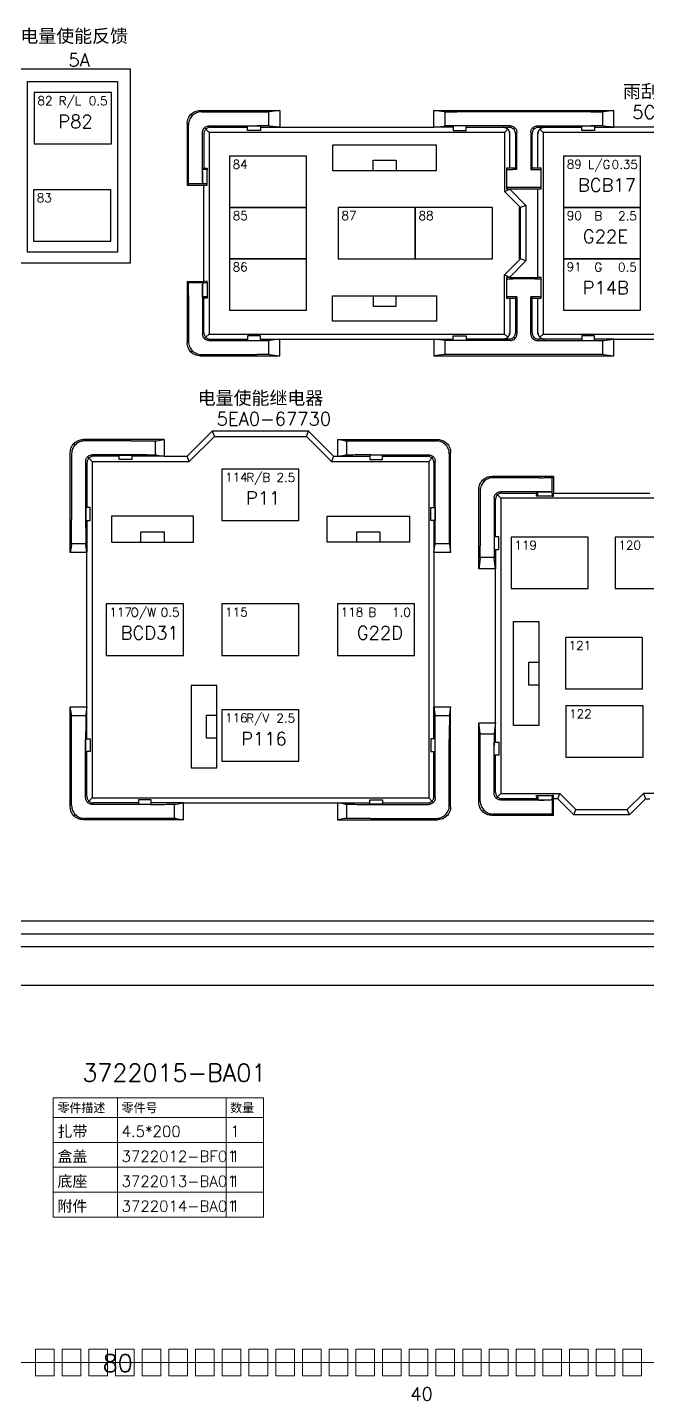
# Model space of a CAD drawing. Header units: millimetres. Extents: x 6 to 3615, y 6 to 858.
# Drawn here: x 2241.9 to 2338.7, y 419.3 to 633.7 of the extents above; entities that cross this region are included whole.
import ezdxf

# ---------------------------------------------------------------- set-up
doc = ezdxf.new("R2010")
doc.units = ezdxf.units.MM
doc.styles.add('Simplex_Style', font='simplex_.ttf')

msp = doc.modelspace()

# ---------------------------------------------------------------- linework, layer by layer
at = {"color": 0, "linetype": 'Continuous', "lineweight": 30, "flags": 128}
for points in [[(2127.26, 627.16), (2127.26, 596.89), (2257.97, 596.89), (2257.97, 627.16), (2127.26, 627.16)], [(2266.84, 618.68), (2266.85, 618.88), (2266.88, 619.07), (2266.93, 619.26), (2266.99, 619.45), (2267.08, 619.63), (2267.18, 619.8), (2267.29, 619.95), (2267.43, 620.1), (2267.57, 620.23), (2267.73, 620.35), (2267.9, 620.45), (2268.08, 620.53), (2268.26, 620.6), (2268.45, 620.65), (2268.65, 620.68), (2268.85, 620.69)], [(2269.05, 620.48), (2268.86, 620.47), (2268.66, 620.44), (2268.47, 620.39), (2268.29, 620.33), (2268.11, 620.24), (2267.94, 620.14), (2267.78, 620.02), (2267.64, 619.89), (2267.51, 619.74), (2267.39, 619.59), (2267.29, 619.42), (2267.2, 619.24), (2267.14, 619.05), (2267.09, 618.86), (2267.06, 618.67), (2267.05, 618.47)], [(2267.64, 619.89), (2267.43, 620.1)], [(2268.85, 620.69), (2281.27, 620.69), (2279.68, 620.5)], [(2269.05, 620.48), (2277.68, 620.48)], [(2277.68, 620.48), (2277.87, 620.48), (2278.05, 620.48), (2278.23, 620.48), (2278.41, 620.48), (2278.58, 620.48), (2278.74, 620.48), (2278.9, 620.48), (2279.04, 620.48), (2279.17, 620.48), (2279.29, 620.48), (2279.39, 620.49), (2279.48, 620.49), (2279.55, 620.49), (2279.61, 620.49), (2279.66, 620.49), (2279.68, 620.5)], [(2279.52, 620.49), (2279.52, 618.28)], [(2281.27, 620.69), (2281.27, 618.08), (2305.33, 618.08), (2305.33, 620.69)], [(2306.92, 620.5), (2305.33, 620.69), (2333.4, 620.69)], [(2306.92, 620.5), (2306.95, 620.49), (2306.99, 620.49), (2307.05, 620.49), (2307.12, 620.49), (2307.21, 620.49), (2307.32, 620.48), (2307.44, 620.48), (2307.57, 620.48), (2307.71, 620.48), (2307.86, 620.48), (2308.03, 620.48), (2308.2, 620.48), (2308.37, 620.48), (2308.55, 620.48), (2308.74, 620.48), (2308.92, 620.48)], [(2307.09, 618.28), (2307.09, 620.49)], [(2329.81, 620.48), (2308.92, 620.48)], [(2329.81, 620.48), (2329.99, 620.48), (2330.18, 620.48), (2330.36, 620.48), (2330.53, 620.48), (2330.7, 620.48), (2330.86, 620.48), (2331.02, 620.48), (2331.16, 620.48), (2331.29, 620.48), (2331.41, 620.48), (2331.52, 620.49), (2331.6, 620.49), (2331.68, 620.49), (2331.74, 620.49), (2331.78, 620.49), (2331.8, 620.5)], [(2331.64, 620.49), (2331.64, 618.28)], [(2357.45, 620.69), (2357.45, 618.08), (2333.4, 618.08), (2333.4, 620.69), (2331.8, 620.5)], [(2266.84, 618.68), (2266.84, 609.06), (2269.45, 609.06), (2269.95, 609.05), (2269.95, 611.49)], [(2267.05, 611.25), (2267.05, 618.47)], [(2269.24, 617.29), (2269.24, 617.39), (2269.26, 617.48), (2269.28, 617.58), (2269.31, 617.67), (2269.35, 617.76), (2269.41, 617.85), (2269.46, 617.92), (2269.53, 618), (2269.6, 618.06), (2269.68, 618.12), (2269.77, 618.17), (2269.85, 618.21), (2269.95, 618.25), (2270.04, 618.27), (2270.14, 618.29), (2270.24, 618.29)], [(2269.74, 617.78), (2269.68, 617.71), (2269.62, 617.63), (2269.57, 617.55), (2269.52, 617.46), (2269.49, 617.37), (2269.47, 617.27), (2269.45, 617.18), (2269.45, 617.08)], [(2316.36, 617.28), (2270.25, 617.28), (2269.74, 617.78), (2269.53, 618)], [(2270.45, 618.08), (2270.35, 618.08), (2270.25, 618.06), (2270.16, 618.04), (2270.07, 618), (2269.98, 617.96), (2269.89, 617.91), (2269.82, 617.85), (2269.74, 617.78)], [(2270.24, 618.29), (2277.68, 618.29)], [(2270.45, 618.08), (2276.26, 618.08)], [(2278.27, 617.58), (2276.26, 617.58), (2276.26, 618.28), (2278.27, 618.28), (2278.27, 617.58)], [(2279.68, 618.27), (2279.66, 618.27), (2279.61, 618.28), (2279.55, 618.28), (2279.48, 618.28), (2279.39, 618.28), (2279.29, 618.28), (2279.17, 618.28), (2279.04, 618.29), (2278.9, 618.29), (2278.74, 618.29), (2278.58, 618.29), (2278.41, 618.29), (2278.23, 618.29), (2278.05, 618.29), (2277.87, 618.29), (2277.68, 618.29)], [(2278.27, 618.08), (2281.27, 618.08), (2279.68, 618.27)], [(2308.34, 618.08), (2305.33, 618.08), (2306.92, 618.27)], [(2308.92, 618.29), (2308.74, 618.29), (2308.55, 618.29), (2308.37, 618.29), (2308.2, 618.29), (2308.03, 618.29), (2307.86, 618.29), (2307.71, 618.29), (2307.57, 618.29), (2307.44, 618.28), (2307.32, 618.28), (2307.21, 618.28), (2307.12, 618.28), (2307.05, 618.28), (2306.99, 618.28), (2306.95, 618.27), (2306.92, 618.27)], [(2308.34, 618.28), (2308.34, 617.58), (2310.34, 617.58), (2310.34, 618.28), (2308.34, 618.28)], [(2317.27, 618.29), (2308.92, 618.29)], [(2310.34, 618.08), (2317.06, 618.08)], [(2316.16, 618.08), (2316.26, 618.08), (2316.35, 618.06), (2316.45, 618.04), (2316.54, 618.01), (2316.63, 617.96), (2316.71, 617.91), (2316.79, 617.85), (2316.86, 617.79), (2316.93, 617.71), (2316.99, 617.64), (2317.04, 617.55), (2317.08, 617.46), (2317.11, 617.37), (2317.14, 617.27), (2317.15, 617.18), (2317.16, 617.08)], [(2316.86, 617.78), (2316.79, 617.85), (2316.71, 617.91), (2316.63, 617.96), (2316.54, 618), (2316.45, 618.04), (2316.35, 618.06), (2316.26, 618.08), (2316.16, 618.08)], [(2316.86, 617.78), (2316.36, 617.28), (2316.36, 608.06), (2317.16, 608.39)], [(2317.16, 617.08), (2317.15, 617.18), (2317.14, 617.27), (2317.11, 617.37), (2317.08, 617.46), (2317.04, 617.55), (2316.99, 617.63), (2316.93, 617.71), (2316.86, 617.78)], [(2318.06, 617.08), (2318.06, 617.18), (2318.04, 617.27), (2318.02, 617.37), (2317.98, 617.46), (2317.94, 617.55), (2317.89, 617.64), (2317.83, 617.71), (2317.77, 617.79), (2317.7, 617.85), (2317.61, 617.91), (2317.53, 617.96), (2317.44, 618.01), (2317.35, 618.04), (2317.26, 618.06), (2317.16, 618.08), (2317.06, 618.08)], [(2317.27, 618.29), (2317.37, 618.29), (2317.46, 618.27), (2317.56, 618.25), (2317.65, 618.21), (2317.74, 618.17), (2317.83, 618.12), (2317.9, 618.06), (2317.98, 618), (2318.04, 617.92), (2318.1, 617.85), (2318.15, 617.76), (2318.2, 617.67), (2318.23, 617.58), (2318.25, 617.48), (2318.27, 617.39), (2318.27, 617.29)], [(2317.77, 617.79), (2317.98, 618)], [(2320.46, 617.29), (2320.46, 617.39), (2320.48, 617.48), (2320.5, 617.58), (2320.53, 617.67), (2320.58, 617.76), (2320.62, 617.85), (2320.68, 617.92), (2320.75, 618), (2320.82, 618.06), (2320.9, 618.12), (2320.99, 618.17), (2321.08, 618.21), (2321.17, 618.25), (2321.26, 618.27), (2321.36, 618.29), (2321.46, 618.29)], [(2321.67, 618.08), (2321.57, 618.08), (2321.47, 618.06), (2321.38, 618.04), (2321.29, 618.01), (2321.2, 617.96), (2321.11, 617.91), (2321.03, 617.85), (2320.96, 617.79), (2320.9, 617.71), (2320.84, 617.64), (2320.79, 617.55), (2320.74, 617.46), (2320.71, 617.37), (2320.69, 617.27), (2320.67, 617.18), (2320.67, 617.08)], [(2320.96, 617.79), (2320.75, 618)], [(2321.46, 618.29), (2329.81, 618.29)], [(2321.57, 617.08), (2321.57, 617.18), (2321.59, 617.27), (2321.61, 617.37), (2321.65, 617.46), (2321.69, 617.55), (2321.74, 617.64), (2321.8, 617.71), (2321.86, 617.79), (2321.93, 617.85), (2322.02, 617.91), (2322.1, 617.96), (2322.19, 618.01), (2322.28, 618.04), (2322.38, 618.06), (2322.47, 618.08), (2322.57, 618.08)], [(2321.87, 617.78), (2321.8, 617.71), (2321.74, 617.63), (2321.69, 617.55), (2321.65, 617.46), (2321.61, 617.37), (2321.59, 617.27), (2321.58, 617.18), (2321.57, 617.08)], [(2321.67, 618.08), (2328.39, 618.08)], [(2322.57, 618.08), (2322.47, 618.08), (2322.38, 618.06), (2322.28, 618.04), (2322.19, 618), (2322.1, 617.96), (2322.02, 617.91), (2321.94, 617.85), (2321.87, 617.78)], [(2368.48, 617.28), (2322.37, 617.28), (2321.87, 617.78)], [(2330.39, 617.58), (2328.39, 617.58), (2328.39, 618.28), (2330.39, 618.28), (2330.39, 617.58)], [(2331.8, 618.27), (2331.78, 618.27), (2331.74, 618.28), (2331.68, 618.28), (2331.6, 618.28), (2331.52, 618.28), (2331.41, 618.28), (2331.29, 618.28), (2331.16, 618.29), (2331.02, 618.29), (2330.86, 618.29), (2330.7, 618.29), (2330.53, 618.29), (2330.36, 618.29), (2330.18, 618.29), (2329.99, 618.29), (2329.81, 618.29)], [(2330.39, 618.08), (2333.4, 618.08), (2331.8, 618.27)], [(2269.24, 611.25), (2269.24, 617.29)], [(2269.45, 617.08), (2269.45, 611.67), (2269.95, 611.67), (2269.95, 611.49), (2269.25, 611.47), (2269.45, 611.67)], [(2270.25, 617.28), (2270.25, 585.8), (2316.36, 585.8)], [(2289.49, 615.27), (2289.49, 611.32), (2305.73, 611.32), (2305.73, 615.27), (2289.49, 615.27)], [(2317.16, 611.67), (2316.66, 611.67), (2316.66, 608.45), (2317.16, 608.46), (2321.57, 608.46), (2322.07, 608.45), (2322.07, 611.67), (2321.57, 611.67), (2321.57, 617.08)], [(2318.06, 611.67), (2317.16, 611.67), (2317.16, 617.08)], [(2318.06, 617.08), (2318.06, 611.67), (2318.27, 611.46), (2318.27, 617.29)], [(2320.46, 617.29), (2320.46, 611.46), (2321.07, 611.46)], [(2321.57, 611.67), (2320.67, 611.67), (2320.67, 617.08)], [(2322.37, 617.28), (2322.37, 585.8), (2368.48, 585.8)], [(2267.03, 609.25), (2267.03, 609.26), (2267.03, 609.29), (2267.04, 609.34), (2267.04, 609.41), (2267.04, 609.49), (2267.04, 609.59), (2267.04, 609.71), (2267.04, 609.84), (2267.05, 609.99), (2267.05, 610.15), (2267.05, 610.32), (2267.05, 610.49), (2267.05, 610.67), (2267.05, 610.86), (2267.05, 611.06), (2267.05, 611.25)], [(2269.24, 611.25), (2269.24, 611.06), (2269.24, 610.87), (2269.24, 610.69), (2269.24, 610.51), (2269.24, 610.33), (2269.24, 610.17), (2269.24, 610.01), (2269.24, 609.87), (2269.24, 609.73), (2269.24, 609.62), (2269.25, 609.52)], [(2269.25, 609.52), (2269.25, 611.47)], [(2295.86, 611.32), (2295.86, 612.92), (2299.47, 612.92), (2299.47, 611.32)], [(2316.66, 611.47), (2316.66, 611.47), (2316.68, 611.46), (2316.7, 611.46), (2316.73, 611.46), (2316.78, 611.46), (2316.83, 611.46), (2316.89, 611.46), (2316.95, 611.46), (2317.02, 611.46), (2317.1, 611.46), (2317.19, 611.46), (2317.28, 611.46), (2317.37, 611.46), (2317.46, 611.46), (2317.56, 611.46), (2317.66, 611.46)], [(2318.27, 611.46), (2317.66, 611.46)], [(2320.46, 611.46), (2320.67, 611.67)], [(2321.07, 611.46), (2321.16, 611.46), (2321.25, 611.46), (2321.34, 611.46), (2321.43, 611.46), (2321.52, 611.46), (2321.6, 611.46), (2321.67, 611.46), (2321.74, 611.46), (2321.81, 611.46), (2321.87, 611.46), (2321.92, 611.46), (2321.97, 611.46), (2322, 611.46), (2322.03, 611.46), (2322.05, 611.46), (2322.07, 611.47), (2322.07, 611.47)], [(2267.03, 609.25), (2266.84, 609.06)], [(2269.42, 609.27), (2267.03, 609.27)], [(2269.25, 609.52), (2269.28, 609.43), (2269.33, 609.37), (2269.36, 609.32), (2269.41, 609.28), (2269.45, 609.26), (2269.49, 609.25)], [(2269.49, 593.84), (2269.95, 593.85), (2269.95, 594.03), (2269.45, 594.02), (2269.45, 609.06)], [(2269.95, 609.23), (2269.49, 609.25)], [(2317.16, 608.46), (2317.16, 608.39), (2319.66, 605.88), (2318.86, 605.55), (2316.36, 608.06)], [(2317.66, 608.67), (2317.57, 608.67), (2317.48, 608.67), (2317.39, 608.67), (2317.3, 608.67), (2317.21, 608.67), (2317.13, 608.67), (2317.06, 608.67), (2316.98, 608.66), (2316.92, 608.66), (2316.86, 608.66), (2316.81, 608.66), (2316.76, 608.66), (2316.73, 608.66), (2316.7, 608.66), (2316.67, 608.66), (2316.66, 608.66), (2316.66, 608.66)], [(2321.07, 608.67), (2317.66, 608.67)], [(2321.07, 591.63), (2320.46, 591.63), (2320.67, 591.42), (2321.57, 591.42), (2322.07, 591.41), (2322.07, 594.63), (2321.57, 594.62), (2321.57, 608.46)], [(2322.07, 608.66), (2322.07, 608.66), (2322.05, 608.66), (2322.03, 608.66), (2321.99, 608.66), (2321.95, 608.66), (2321.9, 608.66), (2321.84, 608.66), (2321.78, 608.66), (2321.7, 608.67), (2321.62, 608.67), (2321.54, 608.67), (2321.45, 608.67), (2321.36, 608.67), (2321.26, 608.67), (2321.17, 608.67), (2321.07, 608.67)], [(2318.66, 605.55), (2318.66, 597.53)], [(2319.66, 605.88), (2319.66, 597.2), (2318.86, 597.53), (2318.86, 605.55)], [(2318.86, 597.53), (2316.36, 595.03), (2317.16, 594.7), (2319.66, 597.2)], [(2266.84, 594.02), (2266.84, 584.4)], [(2267.03, 593.84), (2266.84, 594.02), (2269.45, 594.02)], [(2267.05, 591.83), (2267.05, 592.03), (2267.05, 592.22), (2267.05, 592.41), (2267.05, 592.59), (2267.05, 592.77), (2267.05, 592.94), (2267.05, 593.09), (2267.04, 593.24), (2267.04, 593.37), (2267.04, 593.49), (2267.04, 593.59), (2267.04, 593.68), (2267.04, 593.74), (2267.03, 593.79), (2267.03, 593.82), (2267.03, 593.84)], [(2267.03, 593.82), (2269.42, 593.82)], [(2269.95, 593.85), (2269.95, 591.41), (2269.45, 591.42), (2269.25, 591.62)], [(2269.49, 593.84), (2269.45, 593.83), (2269.41, 593.8), (2269.36, 593.77), (2269.33, 593.71), (2269.28, 593.65), (2269.25, 593.57)], [(2316.86, 585.3), (2316.36, 585.8), (2316.36, 595.03)], [(2317.16, 594.62), (2316.66, 594.63), (2316.66, 591.41), (2317.16, 591.42), (2318.06, 591.42), (2318.27, 591.63), (2317.66, 591.63)], [(2316.66, 594.43), (2316.66, 594.42), (2316.68, 594.42), (2316.7, 594.42), (2316.73, 594.42), (2316.78, 594.42), (2316.83, 594.42), (2316.89, 594.42), (2316.95, 594.42), (2317.02, 594.42), (2317.1, 594.42), (2317.19, 594.42), (2317.28, 594.42), (2317.37, 594.42), (2317.46, 594.42), (2317.56, 594.42), (2317.66, 594.42)], [(2317.16, 594.7), (2317.16, 594.62), (2321.57, 594.62)], [(2321.07, 594.42), (2317.66, 594.42)], [(2321.07, 594.42), (2321.16, 594.42), (2321.25, 594.42), (2321.34, 594.42), (2321.43, 594.42), (2321.52, 594.42), (2321.6, 594.42), (2321.67, 594.42), (2321.74, 594.42), (2321.81, 594.42), (2321.87, 594.42), (2321.92, 594.42), (2321.97, 594.42), (2322, 594.42), (2322.03, 594.42), (2322.05, 594.42), (2322.07, 594.42), (2322.07, 594.43)], [(2267.05, 591.83), (2267.05, 584.61)], [(2269.25, 593.57), (2269.24, 593.47), (2269.24, 593.35), (2269.24, 593.22), (2269.24, 593.07), (2269.24, 592.92), (2269.24, 592.75), (2269.24, 592.58), (2269.24, 592.4), (2269.24, 592.21), (2269.24, 592.02), (2269.24, 591.83)], [(2269.24, 591.83), (2269.24, 585.79)], [(2269.95, 591.59), (2269.25, 591.62), (2269.25, 593.57)], [(2305.73, 587.81), (2289.49, 587.81), (2289.49, 591.77), (2305.73, 591.77), (2305.73, 587.81)], [(2295.86, 591.77), (2295.86, 590.16), (2299.47, 590.16), (2299.47, 591.77)], [(2317.66, 591.63), (2317.57, 591.63), (2317.48, 591.63), (2317.39, 591.63), (2317.3, 591.63), (2317.21, 591.63), (2317.13, 591.63), (2317.06, 591.62), (2316.98, 591.62), (2316.92, 591.62), (2316.86, 591.62), (2316.81, 591.62), (2316.76, 591.62), (2316.73, 591.62), (2316.7, 591.62), (2316.67, 591.62), (2316.66, 591.62), (2316.66, 591.62)], [(2318.27, 591.63), (2318.27, 585.79)], [(2320.46, 585.79), (2320.46, 591.63)], [(2322.07, 591.62), (2322.07, 591.62), (2322.05, 591.62), (2322.03, 591.62), (2321.99, 591.62), (2321.95, 591.62), (2321.9, 591.62), (2321.84, 591.62), (2321.78, 591.62), (2321.7, 591.62), (2321.62, 591.62), (2321.54, 591.63), (2321.45, 591.63), (2321.36, 591.63), (2321.26, 591.63), (2321.17, 591.63), (2321.07, 591.63)], [(2269.45, 586.01), (2269.45, 591.42)], [(2317.16, 591.42), (2317.16, 586.01)], [(2318.06, 591.42), (2318.06, 586.01)], [(2320.67, 586.01), (2320.67, 591.42)], [(2321.57, 586.01), (2321.57, 591.42)], [(2270.24, 584.79), (2270.14, 584.8), (2270.04, 584.81), (2269.95, 584.84), (2269.85, 584.87), (2269.77, 584.91), (2269.68, 584.96), (2269.6, 585.02), (2269.53, 585.09), (2269.46, 585.16), (2269.41, 585.24), (2269.35, 585.32), (2269.31, 585.41), (2269.28, 585.51), (2269.26, 585.6), (2269.24, 585.7), (2269.24, 585.79)], [(2269.45, 586.01), (2269.45, 585.91), (2269.47, 585.81), (2269.49, 585.71), (2269.52, 585.62), (2269.57, 585.53), (2269.62, 585.45), (2269.68, 585.37), (2269.74, 585.3)], [(2270.25, 585.8), (2269.74, 585.3), (2269.53, 585.09)], [(2269.74, 585.3), (2269.82, 585.23), (2269.89, 585.17), (2269.98, 585.12), (2270.07, 585.08), (2270.16, 585.05), (2270.25, 585.02), (2270.35, 585.01), (2270.45, 585)], [(2276.26, 585.51), (2276.26, 584.8), (2278.27, 584.8), (2278.27, 585.51), (2276.26, 585.51)], [(2310.34, 584.8), (2308.34, 584.8), (2308.34, 585.51), (2310.34, 585.51), (2310.34, 584.8)], [(2317.16, 586.01), (2317.15, 585.91), (2317.14, 585.81), (2317.11, 585.71), (2317.08, 585.62), (2317.04, 585.53), (2316.99, 585.45), (2316.93, 585.37), (2316.86, 585.3), (2316.79, 585.23), (2316.71, 585.17), (2316.63, 585.12), (2316.54, 585.08), (2316.45, 585.05), (2316.35, 585.02), (2316.26, 585.01), (2316.16, 585)], [(2316.16, 585), (2316.26, 585.01), (2316.35, 585.02), (2316.45, 585.05), (2316.54, 585.08), (2316.63, 585.12), (2316.71, 585.17), (2316.79, 585.23), (2316.86, 585.3)], [(2316.86, 585.3), (2316.93, 585.37), (2316.99, 585.45), (2317.04, 585.53), (2317.08, 585.62), (2317.11, 585.71), (2317.14, 585.81), (2317.15, 585.91), (2317.16, 586.01)], [(2317.06, 585), (2317.16, 585.01), (2317.26, 585.02), (2317.35, 585.05), (2317.44, 585.08), (2317.53, 585.12), (2317.61, 585.17), (2317.7, 585.23), (2317.77, 585.3), (2317.83, 585.37), (2317.89, 585.45), (2317.94, 585.53), (2317.98, 585.62), (2318.02, 585.71), (2318.04, 585.81), (2318.06, 585.91), (2318.06, 586.01)], [(2317.27, 584.79), (2317.37, 584.8), (2317.46, 584.81), (2317.56, 584.84), (2317.65, 584.87), (2317.74, 584.91), (2317.83, 584.96), (2317.9, 585.02), (2317.98, 585.09), (2318.04, 585.16), (2318.1, 585.24), (2318.15, 585.32), (2318.2, 585.41), (2318.23, 585.51), (2318.25, 585.6), (2318.27, 585.7), (2318.27, 585.79)], [(2317.77, 585.3), (2317.98, 585.09)], [(2320.46, 585.79), (2320.46, 585.7), (2320.48, 585.6), (2320.5, 585.51), (2320.53, 585.41), (2320.58, 585.32), (2320.62, 585.24), (2320.68, 585.16), (2320.75, 585.09), (2320.82, 585.02), (2320.9, 584.96), (2320.99, 584.91), (2321.08, 584.87), (2321.17, 584.84), (2321.26, 584.81), (2321.36, 584.8), (2321.46, 584.79)], [(2320.67, 586.01), (2320.67, 585.91), (2320.69, 585.81), (2320.71, 585.71), (2320.74, 585.62), (2320.79, 585.53), (2320.84, 585.45), (2320.9, 585.37), (2320.96, 585.3), (2321.03, 585.23), (2321.11, 585.17), (2321.2, 585.12), (2321.29, 585.08), (2321.38, 585.05), (2321.47, 585.02), (2321.57, 585.01), (2321.67, 585)], [(2320.75, 585.09), (2320.96, 585.3)], [(2322.57, 585), (2322.47, 585.01), (2322.38, 585.02), (2322.28, 585.05), (2322.19, 585.08), (2322.1, 585.12), (2322.02, 585.17), (2321.93, 585.23), (2321.86, 585.3), (2321.8, 585.37), (2321.74, 585.45), (2321.69, 585.53), (2321.65, 585.62), (2321.61, 585.71), (2321.59, 585.81), (2321.57, 585.91), (2321.57, 586.01)], [(2321.57, 586.01), (2321.58, 585.91), (2321.59, 585.81), (2321.61, 585.71), (2321.65, 585.62), (2321.69, 585.53), (2321.74, 585.45), (2321.8, 585.37), (2321.87, 585.3)], [(2322.37, 585.8), (2321.87, 585.3)], [(2321.87, 585.3), (2321.94, 585.23), (2322.02, 585.17), (2322.1, 585.12), (2322.19, 585.08), (2322.28, 585.05), (2322.38, 585.02), (2322.47, 585.01), (2322.57, 585)], [(2328.39, 585.51), (2328.39, 584.8), (2330.39, 584.8), (2330.39, 585.51), (2328.39, 585.51)], [(2268.85, 582.4), (2268.65, 582.41), (2268.45, 582.43), (2268.26, 582.48), (2268.08, 582.55), (2267.9, 582.63), (2267.73, 582.73), (2267.57, 582.85), (2267.43, 582.98), (2267.29, 583.13), (2267.18, 583.29), (2267.08, 583.46), (2266.99, 583.64), (2266.93, 583.82), (2266.88, 584.01), (2266.85, 584.21), (2266.84, 584.4)], [(2267.05, 584.61), (2267.06, 584.41), (2267.09, 584.22), (2267.14, 584.03), (2267.2, 583.84), (2267.29, 583.67), (2267.39, 583.5), (2267.51, 583.34), (2267.64, 583.19), (2267.78, 583.06), (2267.94, 582.95), (2268.11, 582.84), (2268.29, 582.76), (2268.47, 582.69), (2268.66, 582.65), (2268.86, 582.62), (2269.05, 582.61)], [(2267.43, 582.98), (2267.64, 583.19)], [(2270.24, 584.79), (2277.68, 584.79)], [(2270.45, 585), (2276.26, 585)], [(2277.68, 584.79), (2277.87, 584.79), (2278.05, 584.79), (2278.23, 584.79), (2278.41, 584.79), (2278.58, 584.79), (2278.74, 584.8), (2278.9, 584.8), (2279.04, 584.8), (2279.17, 584.8), (2279.29, 584.8), (2279.39, 584.8), (2279.48, 584.8), (2279.55, 584.81), (2279.61, 584.81), (2279.66, 584.81), (2279.68, 584.81)], [(2278.27, 585), (2281.27, 585), (2279.68, 584.81)], [(2279.52, 584.8), (2279.52, 582.59)], [(2279.68, 582.59), (2281.27, 582.4), (2281.27, 585), (2308.34, 585)], [(2317.27, 584.79), (2307.09, 584.79), (2305.33, 585), (2305.33, 582.4), (2333.4, 582.4)], [(2307.09, 582.59), (2307.09, 584.8)], [(2317.06, 585), (2310.34, 585)], [(2321.46, 584.79), (2329.81, 584.79)], [(2328.39, 585), (2321.67, 585)], [(2329.81, 584.79), (2329.99, 584.79), (2330.18, 584.79), (2330.36, 584.79), (2330.53, 584.79), (2330.7, 584.79), (2330.86, 584.8), (2331.02, 584.8), (2331.16, 584.8), (2331.29, 584.8), (2331.41, 584.8), (2331.52, 584.8), (2331.6, 584.8), (2331.68, 584.81), (2331.74, 584.81), (2331.78, 584.81), (2331.8, 584.81)], [(2331.8, 584.81), (2333.4, 585), (2330.39, 585)], [(2331.64, 584.8), (2331.64, 582.59)], [(2331.8, 582.59), (2333.4, 582.4), (2333.4, 585), (2357.45, 585), (2357.45, 582.4), (2385.52, 582.4)], [(2268.85, 582.4), (2281.27, 582.4)], [(2269.05, 582.61), (2277.68, 582.61)], [(2279.68, 582.59), (2279.66, 582.59), (2279.61, 582.59), (2279.55, 582.59), (2279.48, 582.59), (2279.39, 582.6), (2279.29, 582.6), (2279.17, 582.6), (2279.04, 582.6), (2278.9, 582.6), (2278.74, 582.6), (2278.58, 582.6), (2278.41, 582.6), (2278.23, 582.61), (2278.05, 582.61), (2277.87, 582.61), (2277.68, 582.61)], [(2306.92, 582.59), (2305.33, 582.4)], [(2308.92, 582.61), (2308.74, 582.61), (2308.55, 582.61), (2308.37, 582.61), (2308.2, 582.6), (2308.03, 582.6), (2307.86, 582.6), (2307.71, 582.6), (2307.57, 582.6), (2307.44, 582.6), (2307.32, 582.6), (2307.21, 582.6), (2307.12, 582.59), (2307.05, 582.59), (2306.99, 582.59), (2306.95, 582.59), (2306.92, 582.59)], [(2329.81, 582.61), (2308.92, 582.61)], [(2331.8, 582.59), (2331.78, 582.59), (2331.74, 582.59), (2331.68, 582.59), (2331.6, 582.59), (2331.52, 582.6), (2331.41, 582.6), (2331.29, 582.6), (2331.16, 582.6), (2331.02, 582.6), (2330.86, 582.6), (2330.7, 582.6), (2330.53, 582.6), (2330.36, 582.61), (2330.18, 582.61), (2329.99, 582.61), (2329.81, 582.61)], [(2271.09, 569.82), (2267.17, 565.91), (2266.84, 566.71), (2270.75, 570.62)], [(2285.78, 570.62), (2270.75, 570.62), (2271.09, 569.82), (2285.45, 569.82)], [(2289.36, 565.91), (2285.45, 569.82), (2285.78, 570.62), (2289.69, 566.71), (2290.3, 566.71), (2291.44, 566.89)], [(2248.6, 567.32), (2248.61, 567.51), (2248.64, 567.71), (2248.68, 567.9), (2248.75, 568.08), (2248.83, 568.26), (2248.93, 568.43), (2249.05, 568.59), (2249.18, 568.73), (2249.33, 568.86), (2249.49, 568.98), (2249.66, 569.08), (2249.84, 569.17), (2250.02, 569.23), (2250.21, 569.28), (2250.41, 569.31), (2250.6, 569.32)], [(2250.81, 569.11), (2250.61, 569.1), (2250.42, 569.07), (2250.23, 569.02), (2250.04, 568.96), (2249.87, 568.88), (2249.7, 568.77), (2249.54, 568.66), (2249.4, 568.52), (2249.26, 568.38), (2249.15, 568.22), (2249.04, 568.05), (2248.96, 567.87), (2248.89, 567.69), (2248.85, 567.5), (2248.82, 567.3), (2248.81, 567.11)], [(2249.4, 568.52), (2249.18, 568.73)], [(2263.23, 569.32), (2250.6, 569.32)], [(2258.09, 569.11), (2250.81, 569.11)], [(2258.09, 569.11), (2258.47, 569.11), (2258.84, 569.11), (2259.2, 569.11), (2259.56, 569.11), (2259.9, 569.11), (2260.23, 569.12), (2260.54, 569.12), (2260.83, 569.12), (2261.09, 569.12), (2261.32, 569.13), (2261.53, 569.13), (2261.71, 569.14), (2261.85, 569.14), (2261.97, 569.14), (2262.05, 569.15), (2262.09, 569.15)], [(2261.83, 569.14), (2261.83, 566.9)], [(2262.09, 569.15), (2263.23, 569.32), (2263.23, 566.71), (2266.84, 566.71)], [(2291.44, 569.15), (2290.3, 569.32), (2305.93, 569.32)], [(2290.3, 569.32), (2290.3, 566.71), (2295.31, 566.71)], [(2291.44, 569.15), (2291.48, 569.15), (2291.56, 569.14), (2291.67, 569.14), (2291.82, 569.14), (2292, 569.13), (2292.21, 569.13), (2292.44, 569.12), (2292.7, 569.12), (2292.99, 569.12), (2293.3, 569.12), (2293.62, 569.11), (2293.97, 569.11), (2294.33, 569.11), (2294.69, 569.11), (2295.06, 569.11), (2295.44, 569.11)], [(2291.7, 569.14), (2291.7, 566.9)], [(2293.47, 569.15), (2292.33, 569.32)], [(2293.47, 569.15), (2293.52, 569.15), (2293.6, 569.14), (2293.71, 569.14), (2293.86, 569.14), (2294.03, 569.13), (2294.24, 569.13), (2294.48, 569.12), (2294.74, 569.12), (2295.03, 569.12), (2295.34, 569.12), (2295.66, 569.11), (2296.01, 569.11), (2296.36, 569.11), (2296.73, 569.11), (2297.1, 569.11), (2297.47, 569.11)], [(2295.44, 569.11), (2305.72, 569.11)], [(2307.73, 567.11), (2307.72, 567.3), (2307.69, 567.5), (2307.64, 567.69), (2307.58, 567.87), (2307.49, 568.05), (2307.39, 568.22), (2307.27, 568.38), (2307.14, 568.52), (2306.99, 568.66), (2306.84, 568.77), (2306.67, 568.88), (2306.49, 568.96), (2306.3, 569.02), (2306.11, 569.07), (2305.92, 569.1), (2305.72, 569.11)], [(2305.93, 569.32), (2306.13, 569.31), (2306.32, 569.28), (2306.52, 569.23), (2306.7, 569.17), (2306.88, 569.08), (2307.05, 568.98), (2307.2, 568.86), (2307.35, 568.73), (2307.48, 568.59), (2307.6, 568.43), (2307.7, 568.26), (2307.78, 568.08), (2307.85, 567.9), (2307.9, 567.71), (2307.93, 567.51), (2307.94, 567.32)], [(2307.14, 568.52), (2307.35, 568.73)], [(2251.2, 522.61), (2251.2, 551.68), (2248.6, 551.68), (2248.6, 567.32)], [(2248.81, 567.11), (2248.81, 556.82)], [(2250.99, 565.92), (2251, 566.02), (2251.01, 566.12), (2251.04, 566.21), (2251.07, 566.3), (2251.11, 566.4), (2251.16, 566.48), (2251.22, 566.56), (2251.29, 566.63), (2251.36, 566.7), (2251.44, 566.76), (2251.52, 566.81), (2251.61, 566.85), (2251.71, 566.88), (2251.8, 566.91), (2251.9, 566.92), (2251.99, 566.92)], [(2250.99, 565.92), (2250.99, 556.82)], [(2251.5, 566.42), (2251.43, 566.35), (2251.38, 566.27), (2251.32, 566.18), (2251.28, 566.1), (2251.25, 566), (2251.22, 565.91), (2251.21, 565.81), (2251.2, 565.71)], [(2251.29, 566.63), (2251.5, 566.42), (2252.01, 565.91), (2267.17, 565.91)], [(2252.21, 566.71), (2252.11, 566.71), (2252.01, 566.7), (2251.92, 566.67), (2251.82, 566.64), (2251.73, 566.59), (2251.65, 566.54), (2251.57, 566.48), (2251.5, 566.42)], [(2258.09, 566.92), (2251.99, 566.92)], [(2252.01, 565.91), (2252.01, 513.39), (2304.53, 513.39)], [(2256.22, 566.71), (2252.21, 566.71)], [(2258.22, 566.21), (2256.22, 566.21), (2256.22, 566.91), (2258.22, 566.91), (2258.22, 566.21)], [(2262.09, 566.89), (2262.05, 566.89), (2261.97, 566.89), (2261.85, 566.9), (2261.71, 566.9), (2261.53, 566.9), (2261.32, 566.91), (2261.09, 566.91), (2260.83, 566.91), (2260.54, 566.92), (2260.23, 566.92), (2259.9, 566.92), (2259.56, 566.92), (2259.2, 566.92), (2258.84, 566.92), (2258.47, 566.92), (2258.09, 566.92)], [(2262.09, 566.89), (2263.23, 566.71), (2258.22, 566.71)], [(2289.69, 566.71), (2289.36, 565.91), (2304.53, 565.91)], [(2295.44, 566.92), (2295.06, 566.92), (2294.69, 566.92), (2294.33, 566.92), (2293.97, 566.92), (2293.62, 566.92), (2293.3, 566.92), (2292.99, 566.92), (2292.7, 566.91), (2292.44, 566.91), (2292.21, 566.91), (2292, 566.9), (2291.82, 566.9), (2291.67, 566.9), (2291.56, 566.89), (2291.48, 566.89), (2291.44, 566.89)], [(2295.31, 566.91), (2295.31, 566.21), (2297.31, 566.21), (2297.31, 566.91), (2295.31, 566.91)], [(2295.44, 566.92), (2304.54, 566.92)], [(2297.31, 566.71), (2304.33, 566.71)], [(2305.03, 566.42), (2304.96, 566.48), (2304.88, 566.54), (2304.8, 566.59), (2304.71, 566.64), (2304.62, 566.67), (2304.52, 566.7), (2304.43, 566.71), (2304.33, 566.71)], [(2305.25, 566.63), (2305.03, 566.42), (2304.53, 565.91), (2304.53, 513.39), (2305.03, 512.88), (2305.25, 512.67)], [(2304.54, 566.92), (2304.64, 566.92), (2304.73, 566.91), (2304.83, 566.88), (2304.92, 566.85), (2305.01, 566.81), (2305.1, 566.76), (2305.17, 566.7), (2305.25, 566.63), (2305.31, 566.56), (2305.37, 566.48), (2305.42, 566.4), (2305.46, 566.3), (2305.5, 566.21), (2305.52, 566.12), (2305.54, 566.02), (2305.54, 565.92)], [(2305.33, 565.71), (2305.33, 565.81), (2305.31, 565.91), (2305.29, 566), (2305.26, 566.1), (2305.21, 566.18), (2305.16, 566.27), (2305.1, 566.35), (2305.03, 566.42)], [(2305.54, 556.82), (2305.54, 565.92)], [(2307.73, 567.11), (2307.73, 553.08)], [(2307.74, 553.08), (2307.94, 551.68), (2307.94, 567.32)], [(2251.2, 565.71), (2251.2, 558.7)], [(2305.33, 565.71), (2305.33, 558.7)], [(2312.35, 561.58), (2312.36, 561.77), (2312.39, 561.97), (2312.43, 562.16), (2312.5, 562.34), (2312.58, 562.52), (2312.68, 562.69), (2312.8, 562.85), (2312.93, 562.99), (2313.08, 563.13), (2313.24, 563.24), (2313.41, 563.35), (2313.59, 563.43), (2313.77, 563.49), (2313.96, 563.54), (2314.16, 563.57), (2314.35, 563.58)], [(2314.56, 563.37), (2314.36, 563.36), (2314.17, 563.33), (2313.98, 563.29), (2313.79, 563.22), (2313.62, 563.14), (2313.45, 563.03), (2313.29, 562.92), (2313.15, 562.78), (2313.01, 562.64), (2312.9, 562.48), (2312.79, 562.31), (2312.71, 562.14), (2312.64, 561.95), (2312.6, 561.76), (2312.57, 561.57), (2312.56, 561.37)], [(2312.93, 562.99), (2313.15, 562.78)], [(2323.97, 563.58), (2314.35, 563.58)], [(2321.78, 563.37), (2314.56, 563.37)], [(2321.78, 563.37), (2321.98, 563.37), (2322.17, 563.37), (2322.36, 563.37), (2322.54, 563.38), (2322.72, 563.38), (2322.89, 563.38), (2323.05, 563.38), (2323.19, 563.38), (2323.32, 563.38), (2323.44, 563.38), (2323.54, 563.38), (2323.63, 563.39), (2323.7, 563.39), (2323.74, 563.39), (2323.77, 563.39), (2323.79, 563.39)], [(2323.77, 561), (2323.77, 563.39)], [(2323.79, 563.39), (2323.97, 563.58), (2323.97, 560.98), (2339.01, 560.98)], [(2312.54, 523.5), (2312.35, 525.09), (2314.95, 525.09), (2314.95, 549.15), (2312.35, 549.15), (2312.35, 561.58)], [(2312.56, 561.37), (2312.56, 552.74)], [(2314.74, 560.18), (2314.75, 560.28), (2314.76, 560.38), (2314.79, 560.47), (2314.82, 560.57), (2314.86, 560.66), (2314.91, 560.74), (2314.97, 560.82), (2315.04, 560.89), (2315.11, 560.96), (2315.19, 561.02), (2315.27, 561.07), (2315.36, 561.11), (2315.46, 561.14), (2315.55, 561.17), (2315.65, 561.18), (2315.75, 561.18)], [(2314.74, 560.18), (2314.74, 552.74)], [(2315.25, 560.68), (2315.18, 560.61), (2315.12, 560.53), (2315.07, 560.45), (2315.03, 560.36), (2315, 560.26), (2314.97, 560.17), (2314.96, 560.07), (2314.95, 559.97)], [(2314.95, 554.16), (2314.95, 559.97)], [(2347.23, 560.17), (2315.76, 560.17), (2315.25, 560.68), (2315.04, 560.89)], [(2315.96, 560.98), (2315.86, 560.97), (2315.76, 560.96), (2315.67, 560.93), (2315.57, 560.9), (2315.48, 560.86), (2315.4, 560.8), (2315.32, 560.74), (2315.25, 560.68)], [(2321.78, 561.18), (2315.75, 561.18)], [(2315.76, 560.17), (2315.76, 514.07), (2324.98, 514.07), (2327.48, 511.56), (2335.5, 511.56)], [(2315.96, 560.98), (2321.37, 560.98)], [(2321.54, 560.47), (2321.36, 560.47), (2321.37, 560.98), (2321.57, 561.17), (2323.52, 561.17)], [(2323.8, 560.47), (2321.54, 560.47), (2321.57, 561.17)], [(2323.52, 561.17), (2323.42, 561.18), (2323.3, 561.18), (2323.17, 561.18), (2323.02, 561.18), (2322.87, 561.18), (2322.7, 561.18), (2322.53, 561.18), (2322.35, 561.18), (2322.16, 561.18), (2321.97, 561.18), (2321.78, 561.18)], [(2323.79, 560.93), (2323.78, 560.97), (2323.75, 561.02), (2323.72, 561.06), (2323.66, 561.1), (2323.6, 561.14), (2323.52, 561.17)], [(2323.79, 560.93), (2323.8, 560.47), (2323.98, 560.47), (2323.97, 560.98)], [(2251.01, 558.7), (2251.01, 556.69), (2251.71, 556.69), (2251.71, 558.7), (2251.01, 558.7)], [(2255.01, 557.34), (2255.01, 553.33), (2267.84, 553.33), (2267.84, 557.34), (2255.01, 557.34)], [(2301.52, 553.33), (2288.69, 553.33), (2288.69, 557.34), (2301.52, 557.34), (2301.52, 553.33)], [(2305.53, 556.69), (2304.83, 556.69), (2304.83, 558.7), (2305.53, 558.7), (2305.53, 556.69)], [(2248.77, 552.82), (2248.77, 552.86), (2248.78, 552.95), (2248.78, 553.06), (2248.78, 553.2), (2248.79, 553.38), (2248.79, 553.59), (2248.79, 553.83), (2248.8, 554.09), (2248.8, 554.37), (2248.8, 554.68), (2248.8, 555.01), (2248.8, 555.35), (2248.8, 555.71), (2248.81, 556.07), (2248.81, 556.45), (2248.81, 556.82)], [(2250.99, 556.82), (2250.99, 556.45), (2250.99, 556.07), (2250.99, 555.71), (2251, 555.35), (2251, 555.01), (2251, 554.68), (2251, 554.37), (2251.01, 554.09), (2251.01, 553.83), (2251.01, 553.59), (2251.01, 553.38), (2251.02, 553.2), (2251.02, 553.06), (2251.03, 552.95), (2251.03, 552.86), (2251.03, 552.82)], [(2251.2, 556.69), (2251.2, 551.68), (2251.03, 552.82)], [(2305.33, 556.69), (2305.33, 527.62), (2307.94, 527.62), (2307.77, 526.48)], [(2305.5, 552.82), (2305.51, 552.86), (2305.51, 552.95), (2305.51, 553.06), (2305.52, 553.2), (2305.52, 553.38), (2305.52, 553.59), (2305.53, 553.83), (2305.53, 554.09), (2305.53, 554.37), (2305.53, 554.68), (2305.54, 555.01), (2305.54, 555.35), (2305.54, 555.71), (2305.54, 556.07), (2305.54, 556.45), (2305.54, 556.82)], [(2248.78, 553.08), (2251.02, 553.08)], [(2259.62, 553.33), (2259.62, 554.94), (2263.23, 554.94), (2263.23, 553.33)], [(2293.3, 553.33), (2293.3, 554.94), (2296.91, 554.94), (2296.91, 553.33)], [(2305.51, 553.08), (2307.76, 553.08)], [(2314.76, 554.16), (2314.76, 552.16), (2315.46, 552.16), (2315.46, 554.16), (2314.76, 554.16)], [(2248.77, 552.82), (2248.6, 551.68)], [(2307.94, 551.68), (2305.33, 551.68), (2305.5, 552.82)], [(2312.54, 550.74), (2312.54, 550.77), (2312.54, 550.81), (2312.54, 550.87), (2312.55, 550.94), (2312.55, 551.03), (2312.55, 551.14), (2312.55, 551.25), (2312.55, 551.39), (2312.55, 551.53), (2312.55, 551.68), (2312.55, 551.84), (2312.56, 552.01), (2312.56, 552.19), (2312.56, 552.37), (2312.56, 552.55), (2312.56, 552.74)], [(2314.76, 550.9), (2312.54, 550.9)], [(2314.74, 552.74), (2314.74, 552.55), (2314.74, 552.37), (2314.74, 552.19), (2314.74, 552.01), (2314.74, 551.84), (2314.75, 551.68), (2314.75, 551.53), (2314.75, 551.39), (2314.75, 551.25), (2314.75, 551.14), (2314.75, 551.03), (2314.76, 550.94), (2314.76, 550.87), (2314.76, 550.81), (2314.76, 550.77), (2314.76, 550.74)], [(2314.95, 552.16), (2314.95, 549.15), (2314.76, 550.74)], [(2312.54, 550.74), (2312.35, 549.15)], [(2321.72, 524.69), (2317.76, 524.69), (2317.76, 540.93), (2321.72, 540.93), (2321.72, 524.69)], [(2321.72, 530.96), (2320.12, 530.96), (2320.12, 534.56), (2321.72, 534.56)], [(2267.44, 530.93), (2267.44, 518.1), (2271.45, 518.1), (2271.45, 530.93), (2267.44, 530.93)], [(2248.6, 511.98), (2248.6, 527.62)], [(2248.77, 526.48), (2248.6, 527.62), (2251.2, 527.62), (2251.03, 526.48)], [(2305.33, 522.61), (2305.33, 527.62), (2305.5, 526.48)], [(2307.94, 511.98), (2307.94, 527.62)], [(2248.81, 522.48), (2248.81, 522.86), (2248.81, 523.23), (2248.8, 523.59), (2248.8, 523.95), (2248.8, 524.29), (2248.8, 524.62), (2248.8, 524.93), (2248.8, 525.21), (2248.79, 525.48), (2248.79, 525.71), (2248.79, 525.92), (2248.78, 526.1), (2248.78, 526.24), (2248.78, 526.36), (2248.77, 526.44), (2248.77, 526.48)], [(2251.02, 526.22), (2248.78, 526.22)], [(2251.03, 526.48), (2251.03, 526.44), (2251.03, 526.36), (2251.02, 526.24), (2251.02, 526.1), (2251.01, 525.92), (2251.01, 525.71), (2251.01, 525.48), (2251.01, 525.21), (2251, 524.93), (2251, 524.62), (2251, 524.29), (2251, 523.95), (2250.99, 523.59), (2250.99, 523.23), (2250.99, 522.86), (2250.99, 522.48)], [(2271.45, 522.71), (2269.85, 522.71), (2269.85, 526.32), (2271.45, 526.32)], [(2305.54, 522.48), (2305.54, 522.86), (2305.54, 523.23), (2305.54, 523.59), (2305.54, 523.95), (2305.54, 524.29), (2305.53, 524.62), (2305.53, 524.93), (2305.53, 525.21), (2305.53, 525.48), (2305.52, 525.71), (2305.52, 525.92), (2305.52, 526.1), (2305.51, 526.24), (2305.51, 526.36), (2305.51, 526.44), (2305.5, 526.48)], [(2307.76, 526.22), (2305.51, 526.22)], [(2307.77, 526.48), (2307.76, 526.44), (2307.76, 526.36), (2307.76, 526.24), (2307.75, 526.1), (2307.75, 525.92), (2307.74, 525.71), (2307.74, 525.48), (2307.74, 525.21), (2307.74, 524.93), (2307.73, 524.62), (2307.73, 524.29), (2307.73, 523.95), (2307.73, 523.59), (2307.73, 523.23), (2307.73, 522.86), (2307.73, 522.48)], [(2312.35, 512.66), (2312.35, 525.09)], [(2312.56, 521.5), (2312.56, 521.68), (2312.56, 521.87), (2312.56, 522.05), (2312.56, 522.23), (2312.55, 522.4), (2312.55, 522.56), (2312.55, 522.71), (2312.55, 522.85), (2312.55, 522.99), (2312.55, 523.1), (2312.55, 523.21), (2312.55, 523.3), (2312.54, 523.37), (2312.54, 523.43), (2312.54, 523.47), (2312.54, 523.5)], [(2314.76, 523.34), (2312.54, 523.34)], [(2314.76, 523.5), (2314.76, 523.47), (2314.76, 523.43), (2314.76, 523.37), (2314.76, 523.3), (2314.75, 523.21), (2314.75, 523.1), (2314.75, 522.99), (2314.75, 522.85), (2314.75, 522.71), (2314.75, 522.56), (2314.74, 522.4), (2314.74, 522.23), (2314.74, 522.05), (2314.74, 521.87), (2314.74, 521.68), (2314.74, 521.5)], [(2314.95, 522.08), (2314.95, 525.09), (2314.76, 523.5)], [(2248.81, 512.2), (2248.81, 522.48)], [(2250.99, 513.38), (2250.99, 522.48)], [(2251.71, 520.61), (2251.01, 520.61), (2251.01, 522.61), (2251.71, 522.61), (2251.71, 520.61)], [(2304.83, 520.61), (2305.53, 520.61), (2305.53, 522.61), (2304.83, 522.61), (2304.83, 520.61)], [(2305.54, 513.38), (2305.54, 522.48)], [(2307.73, 512.2), (2307.73, 522.48)], [(2312.56, 512.87), (2312.56, 521.5)], [(2314.74, 514.05), (2314.74, 521.5)], [(2315.46, 520.08), (2314.76, 520.08), (2314.76, 522.08), (2315.46, 522.08), (2315.46, 520.08)], [(2251.2, 513.59), (2251.2, 520.61)], [(2305.33, 513.59), (2305.33, 520.61)], [(2314.95, 514.27), (2314.95, 520.08)], [(2251.99, 512.38), (2251.9, 512.38), (2251.8, 512.4), (2251.71, 512.42), (2251.61, 512.45), (2251.52, 512.49), (2251.44, 512.55), (2251.36, 512.6), (2251.29, 512.67), (2251.22, 512.74), (2251.16, 512.82), (2251.11, 512.91), (2251.07, 512.99), (2251.04, 513.09), (2251.01, 513.18), (2251, 513.28), (2250.99, 513.38)], [(2251.2, 513.59), (2251.21, 513.49), (2251.22, 513.39), (2251.25, 513.3), (2251.28, 513.21), (2251.32, 513.12), (2251.38, 513.03), (2251.43, 512.96), (2251.5, 512.88)], [(2252.01, 513.39), (2251.5, 512.88), (2251.29, 512.67)], [(2251.5, 512.88), (2251.57, 512.82), (2251.65, 512.76), (2251.73, 512.71), (2251.82, 512.66), (2251.92, 512.63), (2252.01, 512.61), (2252.11, 512.59), (2252.21, 512.59)], [(2261.1, 512.38), (2251.99, 512.38)], [(2259.22, 512.59), (2252.21, 512.59)], [(2259.22, 513.09), (2259.22, 512.39), (2261.23, 512.39), (2261.23, 513.09), (2259.22, 513.09)], [(2261.1, 512.38), (2261.47, 512.38), (2261.84, 512.38), (2262.21, 512.38), (2262.57, 512.38), (2262.91, 512.38), (2263.24, 512.38), (2263.54, 512.39), (2263.83, 512.39), (2264.09, 512.39), (2264.33, 512.39), (2264.54, 512.4), (2264.72, 512.4), (2264.86, 512.4), (2264.97, 512.41), (2265.05, 512.41), (2265.1, 512.42)], [(2265.1, 510.15), (2266.24, 509.98), (2266.24, 512.59), (2261.23, 512.59)], [(2264.84, 510.16), (2264.84, 512.4)], [(2265.1, 512.42), (2266.24, 512.59), (2290.3, 512.59), (2290.3, 509.98), (2305.93, 509.98)], [(2291.44, 512.42), (2290.3, 512.59), (2295.31, 512.59)], [(2291.44, 512.42), (2291.48, 512.41), (2291.56, 512.41), (2291.67, 512.4), (2291.82, 512.4), (2292, 512.4), (2292.21, 512.39), (2292.44, 512.39), (2292.7, 512.39), (2292.99, 512.39), (2293.3, 512.38), (2293.62, 512.38), (2293.97, 512.38), (2294.33, 512.38), (2294.69, 512.38), (2295.06, 512.38), (2295.44, 512.38)], [(2291.7, 512.4), (2291.7, 510.16)], [(2297.31, 512.39), (2295.31, 512.39), (2295.31, 513.09), (2297.31, 513.09), (2297.31, 512.39)], [(2295.44, 512.38), (2304.54, 512.38)], [(2297.31, 512.59), (2304.33, 512.59)], [(2304.33, 512.59), (2304.43, 512.59), (2304.52, 512.61), (2304.62, 512.63), (2304.71, 512.66), (2304.8, 512.71), (2304.88, 512.76), (2304.96, 512.82), (2305.03, 512.88)], [(2305.54, 513.38), (2305.54, 513.28), (2305.52, 513.18), (2305.5, 513.09), (2305.46, 512.99), (2305.42, 512.91), (2305.37, 512.82), (2305.31, 512.74), (2305.25, 512.67), (2305.17, 512.6), (2305.1, 512.55), (2305.01, 512.49), (2304.92, 512.45), (2304.83, 512.42), (2304.73, 512.4), (2304.64, 512.38), (2304.54, 512.38)], [(2305.03, 512.88), (2305.1, 512.96), (2305.16, 513.03), (2305.21, 513.12), (2305.26, 513.21), (2305.29, 513.3), (2305.31, 513.39), (2305.33, 513.49), (2305.33, 513.59)], [(2314.35, 510.66), (2314.16, 510.67), (2313.96, 510.7), (2313.77, 510.74), (2313.59, 510.81), (2313.41, 510.89), (2313.24, 510.99), (2313.08, 511.11), (2312.93, 511.24), (2312.8, 511.39), (2312.68, 511.55), (2312.58, 511.72), (2312.5, 511.9), (2312.43, 512.08), (2312.39, 512.27), (2312.36, 512.47), (2312.35, 512.66)], [(2312.56, 512.87), (2312.57, 512.67), (2312.6, 512.48), (2312.64, 512.29), (2312.71, 512.1), (2312.79, 511.93), (2312.9, 511.76), (2313.01, 511.6), (2313.15, 511.46), (2313.29, 511.32), (2313.45, 511.21), (2313.62, 511.1), (2313.79, 511.02), (2313.98, 510.95), (2314.17, 510.91), (2314.36, 510.88), (2314.56, 510.87)], [(2315.75, 513.05), (2315.65, 513.06), (2315.55, 513.07), (2315.46, 513.1), (2315.36, 513.13), (2315.27, 513.17), (2315.19, 513.22), (2315.11, 513.28), (2315.04, 513.35), (2314.97, 513.42), (2314.91, 513.5), (2314.86, 513.58), (2314.82, 513.67), (2314.79, 513.77), (2314.76, 513.86), (2314.75, 513.96), (2314.74, 514.05)], [(2314.95, 514.27), (2314.96, 514.17), (2314.97, 514.07), (2315, 513.98), (2315.03, 513.88), (2315.07, 513.79), (2315.12, 513.71), (2315.18, 513.63), (2315.25, 513.56)], [(2315.04, 513.35), (2315.25, 513.56), (2315.76, 514.07)], [(2315.25, 513.56), (2315.32, 513.49), (2315.4, 513.43), (2315.48, 513.38), (2315.57, 513.34), (2315.67, 513.31), (2315.76, 513.28), (2315.86, 513.27), (2315.96, 513.26)], [(2321.78, 513.05), (2315.75, 513.05)], [(2321.37, 513.26), (2315.96, 513.26)], [(2321.57, 513.07), (2321.37, 513.26), (2321.36, 513.77), (2323.8, 513.77)], [(2321.54, 513.77), (2321.57, 513.07), (2323.52, 513.07)], [(2321.78, 513.05), (2321.97, 513.05), (2322.16, 513.05), (2322.35, 513.05), (2322.53, 513.05), (2322.7, 513.06), (2322.87, 513.06), (2323.02, 513.06), (2323.17, 513.06), (2323.3, 513.06), (2323.42, 513.06), (2323.52, 513.07)], [(2323.52, 513.07), (2323.6, 513.1), (2323.66, 513.14), (2323.72, 513.18), (2323.75, 513.22), (2323.78, 513.27), (2323.79, 513.31)], [(2323.77, 513.24), (2323.77, 510.85)], [(2324.65, 513.26), (2323.97, 513.26), (2323.98, 513.77), (2323.8, 513.77), (2323.79, 513.31)], [(2323.79, 510.85), (2323.97, 510.66), (2323.97, 513.26)], [(2327.15, 510.76), (2324.65, 513.26), (2324.98, 514.07)], [(2338.34, 513.26), (2335.83, 510.76), (2335.5, 511.56), (2338.01, 514.07)], [(2347.23, 514.07), (2338.01, 514.07), (2338.34, 513.26), (2339.01, 513.26)], [(2250.6, 509.98), (2250.41, 509.99), (2250.21, 510.02), (2250.02, 510.07), (2249.84, 510.13), (2249.66, 510.22), (2249.49, 510.32), (2249.33, 510.43), (2249.18, 510.57), (2249.05, 510.71), (2248.93, 510.87), (2248.83, 511.04), (2248.75, 511.22), (2248.68, 511.4), (2248.64, 511.59), (2248.61, 511.79), (2248.6, 511.98)], [(2248.81, 512.2), (2248.82, 512), (2248.85, 511.8), (2248.89, 511.61), (2248.96, 511.43), (2249.04, 511.25), (2249.15, 511.08), (2249.26, 510.92), (2249.4, 510.78), (2249.54, 510.65), (2249.7, 510.53), (2249.87, 510.43), (2250.04, 510.34), (2250.23, 510.28), (2250.42, 510.23), (2250.61, 510.2), (2250.81, 510.19)], [(2249.4, 510.78), (2249.18, 510.57)], [(2261.1, 510.19), (2250.81, 510.19)], [(2265.1, 510.15), (2265.05, 510.16), (2264.97, 510.16), (2264.86, 510.16), (2264.72, 510.17), (2264.54, 510.17), (2264.33, 510.17), (2264.09, 510.18), (2263.83, 510.18), (2263.54, 510.18), (2263.24, 510.18), (2262.91, 510.19), (2262.57, 510.19), (2262.21, 510.19), (2261.84, 510.19), (2261.47, 510.19), (2261.1, 510.19)], [(2295.44, 510.19), (2295.06, 510.19), (2294.69, 510.19), (2294.33, 510.19), (2293.97, 510.19), (2293.62, 510.19), (2293.3, 510.18), (2292.99, 510.18), (2292.7, 510.18), (2292.44, 510.18), (2292.21, 510.17), (2292, 510.17), (2291.82, 510.17), (2291.67, 510.16), (2291.56, 510.16), (2291.48, 510.16), (2291.44, 510.15)], [(2295.44, 510.19), (2305.72, 510.19)], [(2305.72, 510.19), (2305.92, 510.2), (2306.11, 510.23), (2306.3, 510.28), (2306.49, 510.34), (2306.67, 510.43), (2306.84, 510.53), (2306.99, 510.65), (2307.14, 510.78), (2307.27, 510.92), (2307.39, 511.08), (2307.49, 511.25), (2307.58, 511.43), (2307.64, 511.61), (2307.69, 511.8), (2307.72, 512), (2307.73, 512.2)], [(2307.94, 511.98), (2307.93, 511.79), (2307.9, 511.59), (2307.85, 511.4), (2307.78, 511.22), (2307.7, 511.04), (2307.6, 510.87), (2307.48, 510.71), (2307.35, 510.57), (2307.2, 510.43), (2307.05, 510.32), (2306.88, 510.22), (2306.7, 510.13), (2306.52, 510.07), (2306.32, 510.02), (2306.13, 509.99), (2305.93, 509.98)], [(2307.14, 510.78), (2307.35, 510.57)], [(2313.15, 511.46), (2312.93, 511.24)], [(2323.97, 510.66), (2314.35, 510.66)], [(2321.78, 510.87), (2314.56, 510.87)], [(2323.79, 510.85), (2323.77, 510.85), (2323.74, 510.85), (2323.7, 510.85), (2323.63, 510.85), (2323.54, 510.86), (2323.44, 510.86), (2323.32, 510.86), (2323.19, 510.86), (2323.05, 510.86), (2322.89, 510.86), (2322.72, 510.86), (2322.54, 510.86), (2322.36, 510.87), (2322.17, 510.87), (2321.98, 510.87), (2321.78, 510.87)], [(2335.83, 510.76), (2327.15, 510.76), (2327.48, 511.56)], [(2266.24, 509.98), (2250.6, 509.98)], [(2291.44, 510.15), (2290.3, 509.98)], [(2484.85, 494.15), (2049.83, 494.15)], [(2049.83, 492.15), (2484.85, 492.15)], [(2484.85, 490.14), (2049.83, 490.14)], [(2135.03, 484.13), (2399.65, 484.13)]]:
    msp.add_lwpolyline(points, dxfattribs=at)
for points in [[(2241.93, 625.24), (2255.97, 625.24), (2255.97, 598.56), (2241.93, 598.56), (2241.93, 625.24)], [(2242.98, 615.48), (2255.01, 615.48), (2255.01, 623.5), (2242.98, 623.5), (2242.98, 615.48)], [(2273.43, 605.55), (2285.46, 605.55), (2285.46, 613.57), (2273.43, 613.57), (2273.43, 605.55)], [(2325.56, 605.55), (2337.59, 605.55), (2337.59, 613.57), (2325.56, 613.57), (2325.56, 605.55)], [(2242.87, 600.3), (2254.9, 600.3), (2254.9, 608.32), (2242.87, 608.32), (2242.87, 600.3)], [(2273.43, 597.53), (2285.46, 597.53), (2285.46, 605.55), (2273.43, 605.55), (2273.43, 597.53)], [(2290.4, 597.53), (2302.43, 597.53), (2302.43, 605.55), (2290.4, 605.55), (2290.4, 597.53)], [(2302.43, 597.53), (2314.46, 597.53), (2314.46, 605.55), (2302.43, 605.55), (2302.43, 597.53)], [(2325.56, 597.53), (2337.59, 597.53), (2337.59, 605.55), (2325.56, 605.55), (2325.56, 597.53)], [(2273.43, 589.51), (2285.46, 589.51), (2285.46, 597.53), (2273.43, 597.53), (2273.43, 589.51)], [(2325.56, 589.51), (2337.59, 589.51), (2337.59, 597.53), (2325.56, 597.53), (2325.56, 589.51)], [(2284.28, 564.71), (2272.25, 564.71), (2272.25, 556.69), (2284.28, 556.69), (2284.28, 564.71)], [(2317.39, 546.09), (2329.42, 546.09), (2329.42, 554.1), (2317.39, 554.1), (2317.39, 546.09)], [(2333.62, 546.09), (2345.65, 546.09), (2345.65, 554.1), (2333.62, 554.1), (2333.62, 546.09)], [(2266.24, 543.66), (2254.21, 543.66), (2254.21, 535.64), (2266.24, 535.64), (2266.24, 543.66)], [(2284.28, 543.66), (2272.25, 543.66), (2272.25, 535.64), (2284.28, 535.64), (2284.28, 543.66)], [(2302.32, 543.66), (2290.3, 543.66), (2290.3, 535.64), (2302.32, 535.64), (2302.32, 543.66)], [(2325.84, 530.42), (2337.87, 530.42), (2337.87, 538.44), (2325.84, 538.44), (2325.84, 530.42)], [(2325.93, 519.76), (2337.96, 519.76), (2337.96, 527.78), (2325.93, 527.78), (2325.93, 519.76)], [(2284.28, 527.14), (2272.25, 527.14), (2272.25, 519.12), (2284.28, 519.12), (2284.28, 527.14)]]:
    msp.add_lwpolyline(points, close=True, dxfattribs=at)
at = {"color": 0, "linetype": 'Continuous', "lineweight": 13, "flags": 128}
for points in [[(2245.95, 466.55), (2278.73, 466.55)], [(2245.95, 466.55), (2245.95, 447.94)], [(2245.95, 466.55), (2278.73, 466.55)], [(2255.95, 466.55), (2255.95, 447.94)], [(2272.9, 466.55), (2272.9, 447.94)], [(2278.73, 466.55), (2278.73, 447.94)], [(2245.95, 463.49), (2278.73, 463.49)], [(2245.95, 459.61), (2278.73, 459.61)], [(2245.95, 455.72), (2278.73, 455.72)], [(2245.95, 451.83), (2278.73, 451.83)], [(2245.95, 447.94), (2278.73, 447.94)], [(2080.65, 425.27), (2430.65, 425.27)]]:
    msp.add_lwpolyline(points, dxfattribs=at)
for points in [[(2243.15, 423.18), (2246.07, 423.18), (2246.07, 427.35), (2243.15, 427.35), (2243.15, 423.18)], [(2247.32, 423.18), (2250.23, 423.18), (2250.23, 427.35), (2247.32, 427.35), (2247.32, 423.18)], [(2251.48, 423.18), (2254.4, 423.18), (2254.4, 427.35), (2251.48, 427.35), (2251.48, 423.18)], [(2255.65, 423.18), (2258.57, 423.18), (2258.57, 427.35), (2255.65, 427.35), (2255.65, 423.18)], [(2259.82, 423.18), (2262.73, 423.18), (2262.73, 427.35), (2259.82, 427.35), (2259.82, 423.18)], [(2263.98, 423.18), (2266.9, 423.18), (2266.9, 427.35), (2263.98, 427.35), (2263.98, 423.18)], [(2268.15, 423.18), (2271.07, 423.18), (2271.07, 427.35), (2268.15, 427.35), (2268.15, 423.18)], [(2272.32, 423.18), (2275.23, 423.18), (2275.23, 427.35), (2272.32, 427.35), (2272.32, 423.18)], [(2276.48, 423.18), (2279.4, 423.18), (2279.4, 427.35), (2276.48, 427.35), (2276.48, 423.18)], [(2280.65, 423.18), (2283.57, 423.18), (2283.57, 427.35), (2280.65, 427.35), (2280.65, 423.18)], [(2284.82, 423.18), (2287.73, 423.18), (2287.73, 427.35), (2284.82, 427.35), (2284.82, 423.18)], [(2288.98, 423.18), (2291.9, 423.18), (2291.9, 427.35), (2288.98, 427.35), (2288.98, 423.18)], [(2293.15, 423.18), (2296.07, 423.18), (2296.07, 427.35), (2293.15, 427.35), (2293.15, 423.18)], [(2297.32, 423.18), (2300.23, 423.18), (2300.23, 427.35), (2297.32, 427.35), (2297.32, 423.18)], [(2301.48, 423.18), (2304.4, 423.18), (2304.4, 427.35), (2301.48, 427.35), (2301.48, 423.18)], [(2305.65, 423.18), (2308.57, 423.18), (2308.57, 427.35), (2305.65, 427.35), (2305.65, 423.18)], [(2309.82, 423.18), (2312.73, 423.18), (2312.73, 427.35), (2309.82, 427.35), (2309.82, 423.18)], [(2313.98, 423.18), (2316.9, 423.18), (2316.9, 427.35), (2313.98, 427.35), (2313.98, 423.18)], [(2318.15, 423.18), (2321.07, 423.18), (2321.07, 427.35), (2318.15, 427.35), (2318.15, 423.18)], [(2322.32, 423.18), (2325.23, 423.18), (2325.23, 427.35), (2322.32, 427.35), (2322.32, 423.18)], [(2326.48, 423.18), (2329.4, 423.18), (2329.4, 427.35), (2326.48, 427.35), (2326.48, 423.18)], [(2330.65, 423.18), (2333.57, 423.18), (2333.57, 427.35), (2330.65, 427.35), (2330.65, 423.18)], [(2334.82, 423.18), (2337.73, 423.18), (2337.73, 427.35), (2334.82, 427.35), (2334.82, 423.18)]]:
    msp.add_lwpolyline(points, close=True, dxfattribs=at)

# ---------------------------------------------------------------- texts
at = {"color": 0, "linetype": 'Continuous', "style": 'Simplex_Style'}
for s, height, p in [('电量使能反馈', 2.051, (2240.81, 631.3)), ('5A', 2.051, (2248.31, 627.55)), ('雨刮低速继电器', 2.051, (2334.83, 622.66)), ('82', 1.367, (2243.48, 621.55)), ('R/L', 1.367, (2246.78, 621.51)), ('0.5', 1.367, (2251.48, 621.51)), ('P82', 2.051, (2246.73, 617.96)), ('5CA0-67730-A', 2.0508, (2336.29, 619.41)), ('L/G', 1.367, (2329.36, 611.58)), ('84', 1.367, (2273.93, 611.61)), ('89', 1.367, (2326.06, 611.62)), ('0.35', 1.367, (2333.06, 611.58)), ('BCB17', 2.051, (2327.81, 608.03)), ('83', 1.367, (2243.37, 606.36)), ('85', 1.367, (2273.95, 603.59)), ('87', 1.367, (2290.91, 603.6)), ('88', 1.367, (2302.93, 603.6)), ('90', 1.367, (2326.07, 603.6)), ('B', 1.37, (2330.37, 603.56)), ('2.5', 1.367, (2334.07, 603.56)), ('G22E', 2.051, (2328.57, 600.01)), ('86', 1.367, (2273.93, 595.58)), ('91', 1.367, (2326.05, 595.59)), ('G', 1.37, (2330.35, 595.55)), ('0.5', 1.367, (2334.05, 595.55)), ('P14B', 2.051, (2328.55, 592)), ('电量使能继电器', 2.051, (2268.48, 574.79)), ('5EA0-67730', 2.051, (2271.44, 571.54)), ('114', 1.367, (2272.76, 562.76)), ('R/B', 1.367, (2276.06, 562.72)), ('2.5', 1.367, (2280.76, 562.72)), ('P11', 2.051, (2276.01, 559.17)), ('119', 1.367, (2317.89, 552.15)), ('120', 1.367, (2334.13, 552.14)), ('117', 1.367, (2254.71, 541.71)), ('O/W', 1.367, (2258.01, 541.67)), ('0.5', 1.367, (2262.71, 541.67)), ('115', 1.367, (2272.76, 541.71)), ('118', 1.367, (2290.8, 541.71)), ('B', 1.37, (2295.1, 541.67)), ('1.0', 1.367, (2298.8, 541.67)), ('BCD31', 2.051, (2256.46, 538.12)), ('G22D', 2.051, (2293.3, 538.12)), ('121', 1.367, (2326.35, 536.49)), ('116', 1.367, (2272.75, 525.19)), ('R/V', 1.367, (2276.05, 525.15)), ('2.5', 1.367, (2280.75, 525.15)), ('122', 1.367, (2326.43, 525.83)), ('P116', 2.051, (2275.25, 521.6)), ('3722015-BA01', 2.7344, (2250.48, 469.11)), ('零件描述', 1.367, (2246.6, 464.31)), ('零件号', 1.367, (2256.6, 464.31)), ('数量', 1.367, (2273.55, 464.31)), ('扎带', 1.709, (2246.6, 460.47)), ('4.5*200', 1.709, (2256.6, 460.47)), ('1', 1.71, (2273.55, 460.47)), ('盒盖', 1.709, (2246.6, 456.58)), ('3722012-BF01', 1.709, (2256.6, 456.58)), ('1', 1.71, (2273.55, 456.58)), ('底座', 1.709, (2246.6, 452.69)), ('3722013-BA01', 1.709, (2256.6, 452.69)), ('1', 1.71, (2273.55, 452.69)), ('附件', 1.709, (2246.6, 448.8)), ('3722014-BA01', 1.709, (2256.6, 448.8)), ('1', 1.71, (2273.55, 448.8)), ('80', 2.734, (2253.65, 423.77)), ('40', 2.051, (2301.65, 419.31))]:
    msp.add_text(s, height=height, dxfattribs=at).set_placement(p)

doc.saveas('drawing.dxf')
